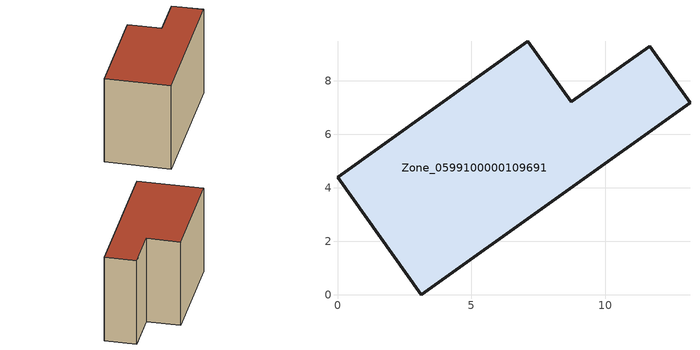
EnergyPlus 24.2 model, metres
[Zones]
Zone_0599100000109691
 floor ground (C_G): 3.13,0 0,4.39 7.11,9.48 8.73,7.21 11.66,9.3 13.17,7.18 z0
 wall outside (C_F): 0,4.39 3.13,0 13.17,7.18 11.66,9.3 8.73,7.21 7.11,9.48 0,4.39 z0:7.56
 roof outside (C_R): 7.11,9.48 0,4.39 3.13,0 13.17,7.18 11.66,9.3 8.73,7.21 z7.56
[BUILDING]
Pand.0599100000109691: North Axis=0; Terrain=City; Loads Convergence Tolerance Value=0.04; Temperature Convergence Tolerance Value=0.4; Solar Distribution=FullExterior; Maximum Number of Warmup Days=25; Minimum Number of Warmup Days=1
[Site:Location]
Rotterdam.The.Hague.AP_ZH_NLD Design_Conditions: Latitude=51.96; Longitude=4.45; Time Zone=1; Elevation=-4.5
[SITE:GROUNDTEMPERATURE:BUILDINGSURFACE]
18, 18, 18, 18, 18, 18, 18, 18, 18, 18, 18, 18
[MATERIAL] Thermal Absorptance=0.9; Solar Absorptance=0.7; Visible Absorptance=0.7
Name | Roughness | Thickness | Conductivity | Density | Specific Heat
G.TI.1975-1991 | MediumSmooth | 0.15 | 0.288461 | 540 | 1210
F.TI.1975-1991 | Rough | 0.3 | 0.230769 | 1920 | 840
R.TI.1975-1991 | MediumRough | 0.2 | 0.153846 | 1500 | 1000
[CONSTRUCTION]
C_G: G.TI.1975-1991
C_F: F.TI.1975-1991
C_R: R.TI.1975-1991
[ZONE]
Zone_0599100000109691: Type=1; Multiplier=1; Ceiling Height=Autocalculate; Volume=Autocalculate; Floor Area=autocalculate; Part of Total Floor Area=Yes
[ZONEINFILTRATION:DESIGNFLOWRATE]
Infil_Zone_0599100000109691: Zone or ZoneList or Space or SpaceList=Zone_0599100000109691; Schedule=AlwaysOn; Design Flow Rate Calculation Method=Flow/Area; Flow Rate per Floor Area=0.003; Constant Term Coefficient=1; Temperature Term Coefficient=0; Velocity Term Coefficient=0; Velocity Squared Term Coefficient=0
[HVACTEMPLATE:ZONE:IDEALLOADSAIRSYSTEM]
Zone_0599100000109691: Maximum Heating Supply Air Temperature=50; Minimum Cooling Supply Air Temperature=13; Maximum Heating Supply Air Humidity Ratio=0.0156; Minimum Cooling Supply Air Humidity Ratio=0.0077; Heating Limit=NoLimit; Cooling Limit=NoLimit; Dehumidification Control Type=ConstantSensibleHeatRatio; Cooling Sensible Heat Ratio=0.7; Dehumidification Setpoint=60; Humidification Control Type=None; Humidification Setpoint=30; Outdoor Air Method=None; Outdoor Air Flow Rate per Person=0.00944; Outdoor Air Flow Rate per Zone Floor Area=0; Outdoor Air Flow Rate per Zone=0; Demand Controlled Ventilation Type=None; Outdoor Air Economizer Type=NoEconomizer; Heat Recovery Type=None; Sensible Heat Recovery Effectiveness=0.7; Latent Heat Recovery Effectiveness=0.65
[ZONECONTROL:THERMOSTAT]
ThermostatControl_Zone_0599100000109691: Zone or ZoneList=Zone_0599100000109691; Control Type Schedule=DualSetpointControlType; Control 1=Thermostat_Zone_0599100000109691; Temperature Difference Between Cutout And Setpoint=0
[THERMOSTATSETPOINT:DUALSETPOINT]
Thermostat_Zone_0599100000109691: Heating Setpoint Temperature Schedule=HeatingSetpoint_Zone_0599100000109691; Cooling Setpoint Temperature Schedule=CoolingSetpoint_Zone_0599100000109691
[SCHEDULE:COMPACT]
HeatingSetpoint_Zone_0599100000109691: Through: 12/31, For: AllDays, Until: 24:00, 21
CoolingSetpoint_Zone_0599100000109691: Through: 12/31, For: AllDays, Until: 24:00, 24
DualSetpointControlType: Through: 12/31, For: AllDays, Until: 24:00, 4
AlwaysOn: Through: 12/31, For: AllDays, Until: 24:00, 1
